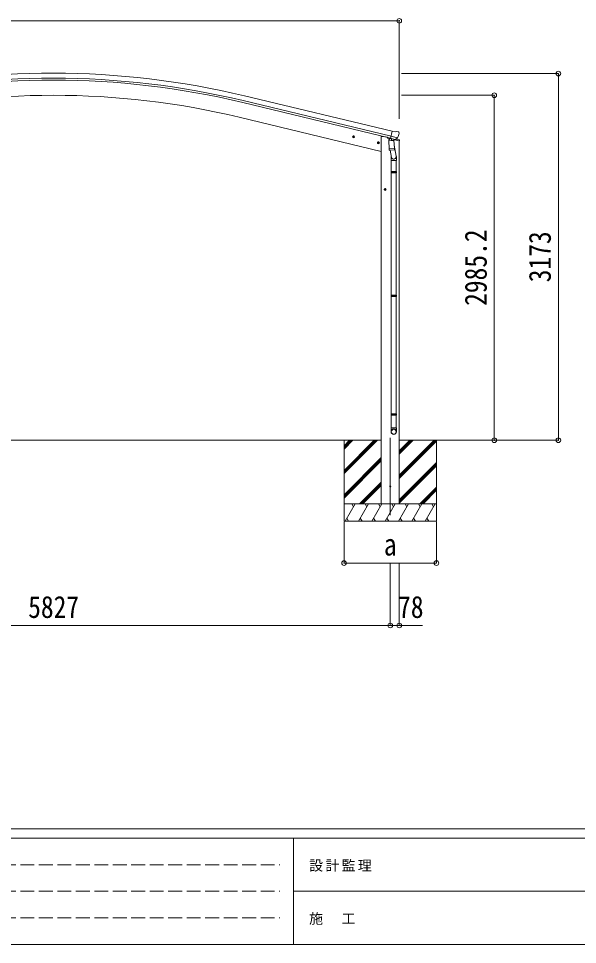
# Model space of a CAD drawing. Units: millimetres at full size, sheet at 1:40. Extents: x -11181 to 11305, y -7804 to 7716.
# Drawn here: x -6917 to -2079, y -7804 to 210 of the extents above; entities that cross this region are included whole.
import ezdxf
from ezdxf.enums import TextEntityAlignment as Align

# ---------------------------------------------------------------- set-up
doc = ezdxf.new("R2010")
doc.units = ezdxf.units.MM
doc.header["$LTSCALE"] = 40
doc.header["$PDMODE"] = 32
doc.header["$PDSIZE"] = 40
doc.linetypes.add('DASHED3', pattern=[4, 3, -1])
for name, color, linetype, lineweight in [('0-0_0', 7, 'Continuous', 9), ('0-1_本体', 4, 'Continuous', 9), ('0-2_部品', 7, 'Continuous', 9), ('0-8_PARTS2', 2, 'Continuous', 9), ('0-A_寸法', 6, 'Continuous', 9), ('F-0_240', 7, 'Continuous', 9)]:
    doc.layers.add(name, color=color, linetype=linetype, lineweight=lineweight)
doc.styles.add('ＭＳ ゴシック', font='')
doc.styles.get('ＭＳ ゴシック').set_extended_font_data('MS Gothic')

msp = doc.modelspace()

# ---------------------------------------------------------------- linework, layer by layer
at = {"layer": '0-0_0'}
for p, q in [((-9448.71, -3439.42), (-3777.82, -3439.42)), ((-4099.77, -3439.41), (-4099.77, -4139.41)), ((-4099.77, -3700.14), (-3839.04, -3439.41)), ((-4099.77, -3714.28), (-3824.9, -3439.41)), ((-4099.77, -3728.42), (-3810.76, -3439.41)), ((-4099.77, -3516.29), (-4022.89, -3439.41)), ((-4099.77, -3502.15), (-4037.03, -3439.41)), ((-4099.77, -3488.01), (-4051.17, -3439.41)), ((-3621.77, -3558.79), (-3502.39, -3439.41)), ((-3621.77, -3544.65), (-3516.53, -3439.41)), ((-3621.77, -3530.51), (-3530.67, -3439.41)), ((-3621.77, -3439.42), (-2980.27, -3439.43)), ((-3621.77, -3742.64), (-3318.55, -3439.42)), ((-3621.77, -3756.78), (-3304.41, -3439.42)), ((-3299.77, -3439.41), (-3299.77, -4139.41)), ((-3621.77, -3770.92), (-3299.77, -3448.93)), ((-4099.77, -3912.27), (-3777.77, -3590.27)), ((-4099.77, -3926.41), (-3777.77, -3604.42)), ((-4099.77, -3940.56), (-3777.77, -3618.56)), ((-3621.77, -3954.77), (-3299.77, -3632.77)), ((-3621.77, -3968.91), (-3299.77, -3646.91)), ((-3621.77, -3983.06), (-3299.77, -3661.06)), ((-3964.78, -3989.41), (-3777.77, -3802.4)), ((-3950.64, -3989.41), (-3777.77, -3816.55)), ((-3936.49, -3989.41), (-3777.77, -3830.69)), ((-3444.28, -3989.41), (-3299.77, -3844.9)), ((-3430.14, -3989.41), (-3299.77, -3859.05)), ((-3415.99, -3989.41), (-3299.77, -3873.19)), ((-3299.77, -3989.41), (-4099.77, -3989.41)), ((-4089.48, -4139.41), (-4002.88, -3989.41)), ((-4017.88, -4015.39), (-4032.88, -3989.41)), ((-3974.01, -4139.41), (-3887.41, -3989.41)), ((-3902.41, -4015.39), (-3917.41, -3989.41)), ((-3858.54, -4139.41), (-3771.94, -3989.41)), ((-3786.94, -4015.39), (-3801.94, -3989.41)), ((-3622.02, -3989.42), (-3777.52, -3989.42)), ((-3743.07, -4139.41), (-3656.47, -3989.41)), ((-3671.47, -4015.39), (-3686.47, -3989.41)), ((-3627.6, -4139.41), (-3541, -3989.41)), ((-3556, -4015.39), (-3571, -3989.41)), ((-3512.13, -4139.41), (-3425.53, -3989.41)), ((-3455.53, -3989.41), (-3440.53, -4015.39)), ((-3396.66, -4139.41), (-3310.06, -3989.41)), ((-3340.06, -3989.41), (-3325.06, -4015.39)), ((-4099.77, -4139.41), (-3299.77, -4139.41)), ((-4074.48, -4113.43), (-4059.48, -4139.41)), ((-3959.01, -4113.43), (-3944.01, -4139.41)), ((-3843.54, -4113.43), (-3828.54, -4139.41)), ((-3728.07, -4113.43), (-3713.07, -4139.41)), ((-3612.6, -4113.43), (-3597.6, -4139.41)), ((-3497.13, -4113.43), (-3482.13, -4139.41)), ((-3381.66, -4113.43), (-3366.66, -4139.41))]:
    msp.add_line(p, q, dxfattribs=at)
at = {"layer": '0-1_本体'}
for p, q in [((-3682.96, -765.69), (-4962.1, -458.6)), ((-3696.96, -824.03), (-4976.11, -516.95)), ((-3693.03, -807.66), (-4972.18, -500.58)), ((-3777.52, -939.41), (-5006.69, -644.33)), ((-3777.77, -810.03), (-3757.77, -810.03)), ((-3777.77, -3989.41), (-3777.77, -810.03)), ((-3757.77, -810.03), (-3724.26, -818.08)), ((-3621.77, -3989.41), (-3621.77, -849.24))]:
    msp.add_line(p, q, dxfattribs=at)
for radius in [7073, 7029.83, 7013, 6882]:
    msp.add_arc((-6613.26, -7336.18), radius, 76.5, 103.5, dxfattribs=at)
at = {"layer": '0-2_部品'}
for p, q in [((-3657.08, -770.3), (-3683.01, -764.07)), ((-3657.08, -770.3), (-3643.82, -767.6)), ((-3629.34, -770.79), (-3642.52, -767.62)), ((-3626.24, -773.04), (-3622.39, -779.33)), ((-3622.03, -781.61), (-3622.3, -782.76)), ((-4026.15, -810.94), (-4006.7, -815.61)), ((-4018.56, -806.08), (-4023.72, -811.52)), ((-4018.76, -823), (-4014.09, -803.55)), ((-4011.26, -807.83), (-4018.56, -806.08)), ((-4014.29, -820.47), (-4009.13, -815.03)), ((-4009.13, -815.03), (-4011.26, -807.83)), ((-3812.23, -862.3), (-3792.78, -866.97)), ((-3804.64, -857.44), (-3809.8, -862.88)), ((-3804.84, -874.36), (-3800.17, -854.91)), ((-3797.34, -859.19), (-3804.64, -857.44)), ((-3800.37, -871.83), (-3795.21, -866.39)), ((-3795.21, -866.39), (-3797.34, -859.19)), ((-3724.46, -817.55), (-3724.46, -820.71)), ((-3702.42, -829.94), (-3720.63, -825.57)), ((-3713.16, -847.47), (-3667.47, -844.28)), ((-3708.48, -914.31), (-3713.16, -847.47)), ((-3698.74, -825.7), (-3712.05, -841.02)), ((-3712.05, -841.02), (-3711.61, -847.36)), ((-3697.79, -825.64), (-3698.74, -825.7)), ((-3694.71, -828.11), (-3696.24, -827.74)), ((-3658.01, -836.92), (-3694.71, -828.11)), ((-3636.08, -821.92), (-3693.59, -808.11)), ((-3688.76, -829.93), (-3687.74, -844.54)), ((-3660.55, -838.93), (-3686.36, -845.37)), ((-3669.24, -841.1), (-3669.01, -844.39)), ((-3667.47, -844.28), (-3662.79, -911.11)), ((-3655.64, -837.4), (-3663.16, -835.59)), ((-3619.91, -849.75), (-3662.72, -839.47)), ((-3659.85, -837.15), (-3659.79, -837.89)), ((-3656.48, -837.29), (-3658.01, -836.92)), ((-3652.93, -836.83), (-3636.55, -822.34)), ((-3648.41, -833.65), (-3622.21, -839.94)), ((-3619.91, -842.86), (-3619.91, -849.75)), ((-3708.48, -914.31), (-3662.79, -911.11)), ((-3708.47, -914.31), (-3707.58, -927.01)), ((-3663.78, -925.72), (-3705.47, -928.63)), ((-3700.05, -928.25), (-3689.31, -991.84)), ((-3664.52, -886.35), (-3648.61, -982.52)), ((-3661.93, -923.58), (-3662.81, -911.12)), ((-3662.33, -924.94), (-3662.33, -924.94)), ((-3692.46, -985.02), (-3692.46, -1019.68)), ((-3692.46, -1019.68), (-3646.46, -1019.68)), ((-3690.46, -1019.68), (-3690.46, -1113.68)), ((-3648.46, -1019.68), (-3648.46, -1113.68)), ((-3646.46, -1019.68), (-3646.46, -985.33)), ((-3692.46, -1115.68), (-3691.46, -1113.68)), ((-3692.46, -1115.68), (-3646.46, -1115.68)), ((-3692.46, -1115.68), (-3692.46, -1123.68)), ((-3691.46, -1113.68), (-3647.46, -1113.68)), ((-3646.46, -1115.68), (-3647.46, -1113.68)), ((-3692.46, -1123.68), (-3646.46, -1123.68)), ((-3692.46, -1123.68), (-3691.46, -1125.68)), ((-3691.46, -1125.68), (-3647.46, -1125.68)), ((-3690.46, -1125.68), (-3690.46, -2183.43)), ((-3648.46, -1125.68), (-3648.46, -2183.43)), ((-3753.97, -1269.55), (-3733.97, -1269.55)), ((-3747.72, -1263.05), (-3751.47, -1269.55)), ((-3740.22, -1263.05), (-3747.72, -1263.05)), ((-3743.97, -1279.55), (-3743.97, -1259.55)), ((-3736.46, -1269.55), (-3740.22, -1263.05)), ((-3740.22, -1276.05), (-3736.46, -1269.55)), ((-3692.46, -2185.43), (-3691.46, -2183.43)), ((-3692.46, -2185.43), (-3646.46, -2185.43)), ((-3692.46, -2185.43), (-3692.46, -2193.43)), ((-3692.46, -2193.43), (-3646.46, -2193.43)), ((-3692.46, -2193.43), (-3691.46, -2195.43)), ((-3691.46, -2183.43), (-3647.46, -2183.43)), ((-3691.46, -2195.43), (-3647.46, -2195.43)), ((-3690.46, -2195.43), (-3690.46, -3210.05)), ((-3648.46, -2195.43), (-3648.46, -3210.05)), ((-3646.46, -2185.43), (-3647.46, -2183.43)), ((-3692.46, -3212.05), (-3691.46, -3210.05)), ((-3692.46, -3212.05), (-3646.46, -3212.05)), ((-3692.46, -3212.05), (-3692.46, -3220.05)), ((-3692.46, -3220.05), (-3646.46, -3220.05)), ((-3692.46, -3220.05), (-3691.46, -3222.05)), ((-3691.46, -3210.05), (-3647.46, -3210.05)), ((-3691.46, -3222.05), (-3647.46, -3222.05)), ((-3690.46, -3222.05), (-3690.46, -3332.06)), ((-3648.46, -3222.05), (-3648.46, -3332.06)), ((-3646.46, -3212.05), (-3647.46, -3210.05)), ((-3692.46, -3366.2), (-3692.46, -3332.06)), ((-3692.46, -3332.06), (-3646.46, -3332.06)), ((-3646.46, -3366.2), (-3646.46, -3332.06))]:
    msp.add_line(p, q, dxfattribs=at)
for points in [[(-3688.44, -829.52), (-3698.17, -827.19), (-3683.01, -764.07)], [(-4023.72, -811.52), (-4021.59, -818.72), (-4014.29, -820.47)], [(-3809.8, -862.88), (-3807.67, -870.08), (-3800.37, -871.83)], [(-3688.44, -829.52), (-3688.21, -829.67), (-3663.44, -835.62), (-3663.16, -835.59)], [(-3635.81, -821.34), (-3636.4, -822.19), (-3636.55, -822.34)], [(-3646.46, -1115.68), (-3646.46, -1123.68), (-3647.46, -1125.68)], [(-3751.47, -1269.55), (-3747.72, -1276.05), (-3740.22, -1276.05)], [(-3646.46, -2185.43), (-3646.46, -2193.43), (-3647.46, -2195.43)], [(-3646.46, -3212.05), (-3646.46, -3220.05), (-3647.46, -3222.05)]]:
    msp.add_lwpolyline(points, dxfattribs=at)
for centre, radius in [((-4016.43, -813.28), 8.5), ((-4016.43, -813.28), 7.7), ((-4016.43, -813.28), 6.5), ((-3802.5, -864.63), 8.5), ((-3802.5, -864.63), 7.7), ((-3802.5, -864.63), 6.5), ((-3743.97, -1269.55), 8.5), ((-3743.97, -1269.55), 7.7), ((-3743.97, -1269.55), 6.5)]:
    msp.add_circle(centre, radius, dxfattribs=at)
at = {"layer": '0-2_部品', "color": 4}
msp.add_circle((-3699.77, -3839.43), 4.5, dxfattribs=at)
at = {"layer": '0-2_部品'}
for centre, radius, start, end in [((-3643.22, -770.54), 3, 76.5, 101.5), ((-3819.11, -735.51), 202.4, 334.90875, 346.5), ((-3630.51, -775.65), 5, 31.5, 76.5), ((-3719.46, -820.71), 5, 180, 256.5), ((-3696.12, -827.26), 0.5, 221.23754, 256.5), ((-3689.36, -830.02), 0.604, 7.79405, 79.40158), ((-3686.72, -844.4), 1.03, 188.03431, 289.96103), ((-3660.79, -837.96), 1, 284, 4), ((-3659.35, -837.11), 0.5, 76.5, 184), ((-3656.36, -836.8), 0.5, 256.5, 291.76246), ((-3622.91, -842.86), 3, 0, 76.5), ((-3705.61, -926.64), 2, 190.53157, 274), ((-3663.92, -923.72), 2, 274, 322.59038), ((-3663.87, -923.75), 1.95, 322.52234, 4.95983), ((-3676.46, -985.33), 30, 0, 2.54858)]:
    msp.add_arc(centre, radius, start, end, dxfattribs=at)
for centre, major_axis, ratio, start_param, end_param in [((-3624.95, -780.9), (1.57, -2.57), 0.99628, 0.7835347, 1.5707963), ((-3654.94, -834.47), (0.73, -2.92), 0.997631, 5.8041905, 5.8929484), ((-3654.98, -834.35), (-2.63, 3.16), 0.650902, 2.1145521, 2.1873627), ((-3654.92, -834.57), (0.73, -2.92), 0.997631, 5.965759, 6.7621801), ((-3669.46, -985.02), (-23, 0), 0.996195, 6.0000678, 10.0103449), ((-3669.46, -985.02), (-21, 0), 0.996195, 0.3319459, 3.3482706), ((-3669.46, -3364.45), (23, 0), 0.996195, 6.2831853, 9.424778), ((-3669.46, -3366.2), (23, 0), 0.996195, 6.2831853, 9.424778), ((-3669.46, -3366.2), (0, -23.43), 0.981806, 4.712389, 7.8539816)]:
    msp.add_ellipse(centre, major_axis=major_axis, ratio=ratio, start_param=start_param, end_param=end_param, dxfattribs=at)
msp.add_ellipse((-3669.46, -3366.2), major_axis=(-21, 0), ratio=0.996195, dxfattribs=at)
at = {"layer": '0-8_PARTS2'}
msp.add_line((-3699.77, -4088.6), (-3699.77, -3419.58), dxfattribs=at)
at = {"layer": '0-8_PARTS2', "color": 6}
for p, q in [((-9526.76, -5042.82), (-3699.77, -5042.82)), ((-3699.77, -5042.82), (-3621.77, -5042.82))]:
    msp.add_line(p, q, dxfattribs=at)
at = {"layer": '0-A_寸法'}
for p, q in [((-9604.76, 190.04), (-3621.77, 190.04)), ((-3621.77, 190.04), (-3621.77, -657.08)), ((-2244.58, -266.43), (-3602.83, -266.43)), ((-2244.58, -3439.43), (-2244.58, -266.43)), ((-2799.32, -454.28), (-3602.83, -454.28)), ((-2799.32, -3439.43), (-2799.32, -454.28)), ((-2799.32, -3439.43), (-3602.83, -3439.43)), ((-2244.58, -3439.43), (-2799.32, -3439.43)), ((-4099.77, -4502.45), (-4099.77, -4145.91)), ((-3299.77, -4502.45), (-3299.77, -4145.91)), ((-4099.77, -4502.45), (-3299.77, -4502.45)), ((-3699.77, -5042.82), (-3699.77, -4502.45)), ((-3621.77, -5042.82), (-3621.77, -4502.45)), ((-3621.77, -5042.82), (-3421.77, -5042.82))]:
    msp.add_line(p, q, dxfattribs=at)
for p in [(-3621.77, 190.04), (-2244.58, -266.43), (-2799.32, -454.28), (-2799.32, -3439.43), (-2244.58, -3439.43), (-4099.77, -4502.45), (-3299.77, -4502.45), (-3699.77, -5042.82), (-3621.77, -5042.82)]:
    msp.add_point(p, dxfattribs=at)
at = {"layer": 'F-0_240', "color": 5}
for p, q in [((-11180.61, -6803.54), (10739.39, -6803.54)), ((-11180.61, -6883.54), (7183.72, -6883.54)), ((-4536.28, -6883.54), (-4536.28, -7803.54)), ((-4536.28, -7343.54), (3663.72, -7343.54)), ((-11180.61, -7803.54), (10739.39, -7803.54))]:
    msp.add_line(p, q, dxfattribs=at)
at = {"layer": 'F-0_240', "color": 4, "linetype": 'DASHED3'}
for p, q in [((-11060.61, -7113.54), (-4656.28, -7113.54)), ((-11060.61, -7343.54), (-4656.28, -7343.54)), ((-11060.61, -7573.54), (-4656.28, -7573.54))]:
    msp.add_line(p, q, dxfattribs=at)

# ---------------------------------------------------------------- texts
at = {"layer": '0-A_寸法', "color": 7, "style": 'ＭＳ ゴシック', "width": 0.85}
for s, p in [('2985.2', (-2807.32, -2276.85)), ('3173', (-2252.58, -2072.93))]:
    msp.add_text(s, height=190.6, rotation=90, dxfattribs=at).set_placement(p, align=Align.BOTTOM_LEFT)
for s, p in [('a', (-3754.77, -4494.45)), ('5827', (-6833.26, -5034.82)), ('78', (-3631.77, -5034.82))]:
    msp.add_text(s, height=190.6, dxfattribs=at).set_placement(p, align=Align.BOTTOM_LEFT)
at = {"layer": 'F-0_240', "char_height": 87.98, "attachment_point": 7, "style": 'ＭＳ ゴシック'}
for s, insert in [('\\T1.17;設計監理', (-4401.18, -7173.54)), ('\\T1.17;施\u3000工', (-4401.18, -7633.54))]:
    msp.add_mtext(s, dxfattribs=dict(at, insert=insert))

doc.saveas('drawing.dxf')
